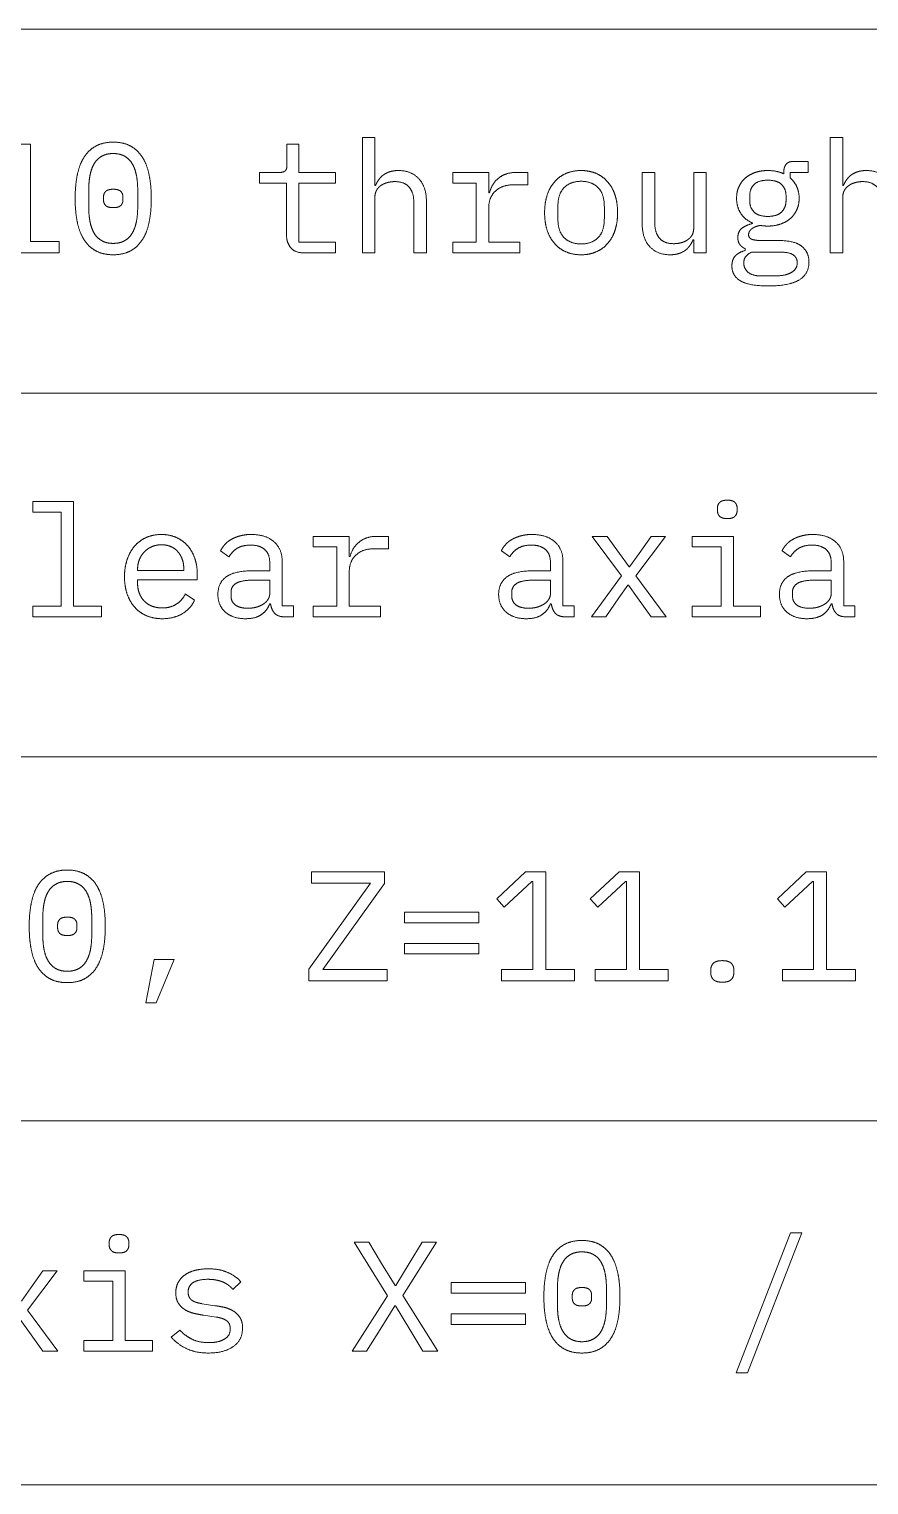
# Model space of a CAD drawing. Header units: millimetres. Extents: x 25 to 584, y 11 to 410.
# Drawn here: x 494.51 to 510.66, y 44.35 to 72.35 of the extents above; entities that cross this region are included whole.
import ezdxf

# ---------------------------------------------------------------- set-up
doc = ezdxf.new("R2010")
doc.units = ezdxf.units.MM
doc.layers.add('dims', color=7, linetype='Continuous', lineweight=5)

msp = doc.modelspace()

# ---------------------------------------------------------------- linework, layer by layer
at = {"layer": 'dims'}
for p, q in [((432.22, 72.35), (566.75, 72.35)), ((494.535, 70.14), (494.142, 70.14)), ((494.535, 68.265), (494.535, 70.14)), ((499.47, 70.14), (499.47, 69.735)), ((499.701, 70.14), (499.47, 70.14)), ((499.701, 69.594), (499.701, 70.14)), ((500.922, 70.266), (500.922, 68.046)), ((501.162, 70.266), (500.922, 70.266)), ((501.162, 69.342), (501.162, 70.266)), ((509.922, 70.266), (509.922, 68.046)), ((510.162, 70.266), (509.922, 70.266)), ((510.162, 69.342), (510.162, 70.266)), ((509.496, 69.804), (509.211, 69.804)), ((509.496, 69.594), (509.496, 69.804)), ((498.945, 69.594), (498.945, 69.39)), ((499.329, 69.594), (498.945, 69.594)), ((500.406, 69.594), (499.701, 69.594)), ((500.406, 69.39), (500.406, 69.594)), ((502.659, 69.594), (502.659, 69.39)), ((503.352, 69.594), (502.659, 69.594)), ((503.352, 69.204), (503.352, 69.594)), ((504.105, 69.594), (503.889, 69.594)), ((504.105, 69.354), (504.105, 69.594)), ((506.304, 69.594), (506.304, 68.601)), ((506.544, 69.594), (506.304, 69.594)), ((506.544, 68.643), (506.544, 69.594)), ((507.294, 69.594), (507.294, 68.52)), ((507.534, 69.594), (507.294, 69.594)), ((507.534, 68.046), (507.534, 69.594)), ((509.025, 69.594), (509.025, 69.567)), ((509.148, 69.594), (509.496, 69.594)), ((509.148, 69.489), (509.148, 69.594)), ((495.657, 68.922), (495.657, 69.264)), ((496.599, 69.264), (496.599, 68.922)), ((498.945, 69.39), (499.461, 69.39)), ((499.461, 69.39), (499.461, 68.4)), ((499.701, 69.39), (500.406, 69.39)), ((499.701, 68.25), (499.701, 69.39)), ((501.174, 69.342), (501.162, 69.342)), ((502.659, 69.39), (503.112, 69.39)), ((503.112, 69.39), (503.112, 68.25)), ((503.367, 69.204), (503.352, 69.204)), ((503.814, 69.354), (504.105, 69.354)), ((510.174, 69.342), (510.162, 69.342)), ((495.942, 69.126), (495.942, 69.06)), ((496.314, 69.06), (496.314, 69.126)), ((501.162, 68.046), (501.162, 69.12)), ((501.912, 68.997), (501.912, 68.046)), ((502.152, 68.046), (502.152, 69.039)), ((503.352, 68.25), (503.352, 68.919)), ((504.681, 68.709), (504.681, 68.931)), ((505.575, 68.931), (505.575, 68.709)), ((508.371, 69.054), (508.371, 69.141)), ((509.07, 69.141), (509.07, 69.054)), ((510.162, 68.046), (510.162, 69.12)), ((508.422, 68.622), (508.422, 68.61)), ((493.683, 68.046), (495.087, 68.046)), ((495.087, 68.265), (494.535, 68.265)), ((495.087, 68.046), (495.087, 68.265)), ((500.406, 68.25), (499.701, 68.25)), ((499.803, 68.046), (500.406, 68.046)), ((500.406, 68.046), (500.406, 68.25)), ((500.922, 68.046), (501.162, 68.046)), ((501.912, 68.046), (502.152, 68.046)), ((502.659, 68.25), (502.659, 68.046)), ((503.112, 68.25), (502.659, 68.25)), ((502.659, 68.046), (503.952, 68.046)), ((503.952, 68.25), (503.352, 68.25)), ((503.952, 68.046), (503.952, 68.25)), ((507.282, 68.298), (507.294, 68.298)), ((507.294, 68.298), (507.294, 68.046)), ((507.294, 68.046), (507.534, 68.046)), ((508.281, 68.127), (508.281, 68.091)), ((508.413, 68.061), (508.95, 68.061)), ((508.941, 68.283), (508.599, 68.283)), ((509.922, 68.046), (510.162, 68.046)), ((508.842, 67.602), (508.608, 67.602)), ((432.22, 65.35), (566.75, 65.35)), ((494.584, 63.266), (494.584, 63.062)), ((495.364, 63.266), (494.584, 63.266)), ((494.584, 63.062), (495.124, 63.062)), ((495.124, 63.062), (495.124, 61.25)), ((495.364, 61.25), (495.364, 63.266)), ((507.751, 63.137), (507.751, 63.089)), ((508.129, 63.089), (508.129, 63.137)), ((499.975, 62.594), (499.975, 62.39)), ((500.669, 62.594), (499.975, 62.594)), ((500.669, 62.204), (500.669, 62.594)), ((501.421, 62.594), (501.205, 62.594)), ((501.421, 62.354), (501.421, 62.594)), ((505.342, 62.594), (505.904, 61.832)), ((505.63, 62.594), (505.342, 62.594)), ((505.864, 62.267), (505.63, 62.594)), ((506.182, 61.835), (506.749, 62.594)), ((506.474, 62.594), (506.242, 62.267)), ((506.749, 62.594), (506.474, 62.594)), ((507.262, 62.594), (507.262, 62.39)), ((508.06, 62.594), (507.262, 62.594)), ((508.06, 61.25), (508.06, 62.594)), ((498.194, 62.318), (498.355, 62.198)), ((499.975, 62.39), (500.429, 62.39)), ((500.429, 62.39), (500.429, 61.25)), ((500.684, 62.204), (500.669, 62.204)), ((501.13, 62.354), (501.421, 62.354)), ((503.594, 62.318), (503.755, 62.198)), ((506.05, 62.009), (505.864, 62.267)), ((506.242, 62.267), (506.062, 62.009)), ((507.262, 62.39), (507.82, 62.39)), ((507.82, 62.39), (507.82, 61.25)), ((508.994, 62.318), (509.155, 62.198)), ((496.597, 61.94), (496.597, 61.961)), ((497.485, 61.94), (496.597, 61.94)), ((497.485, 61.973), (497.485, 61.94)), ((499.139, 61.931), (498.809, 61.931)), ((499.139, 62.084), (499.139, 61.931)), ((499.379, 61.256), (499.379, 62.108)), ((500.669, 61.25), (500.669, 61.919)), ((504.539, 61.931), (504.209, 61.931)), ((504.539, 62.084), (504.539, 61.931)), ((504.779, 61.256), (504.779, 62.108)), ((506.062, 62.009), (506.05, 62.009)), ((509.939, 61.931), (509.609, 61.931)), ((509.939, 62.084), (509.939, 61.931)), ((510.179, 61.256), (510.179, 62.108)), ((496.597, 61.76), (497.744, 61.76)), ((496.597, 61.688), (496.597, 61.76)), ((497.744, 61.76), (497.744, 61.874)), ((498.809, 61.751), (499.139, 61.751)), ((499.139, 61.751), (499.139, 61.496)), ((504.209, 61.751), (504.539, 61.751)), ((504.539, 61.751), (504.539, 61.496)), ((505.904, 61.832), (505.327, 61.046)), ((505.855, 61.409), (506.026, 61.655)), ((506.026, 61.655), (506.039, 61.655)), ((506.039, 61.655), (506.215, 61.409)), ((506.764, 61.046), (506.182, 61.835)), ((509.609, 61.751), (509.939, 61.751)), ((509.939, 61.751), (509.939, 61.496)), ((497.692, 61.367), (497.515, 61.487)), ((498.394, 61.454), (498.394, 61.517)), ((503.794, 61.454), (503.794, 61.517)), ((505.604, 61.046), (505.855, 61.409)), ((506.215, 61.409), (506.476, 61.046)), ((509.194, 61.454), (509.194, 61.517)), ((494.584, 61.25), (494.584, 61.046)), ((495.124, 61.25), (494.584, 61.25)), ((494.584, 61.046), (495.904, 61.046)), ((495.904, 61.25), (495.364, 61.25)), ((495.904, 61.046), (495.904, 61.25)), ((499.139, 61.298), (499.154, 61.298)), ((499.594, 61.256), (499.379, 61.256)), ((499.429, 61.046), (499.594, 61.046)), ((499.594, 61.046), (499.594, 61.256)), ((499.975, 61.25), (499.975, 61.046)), ((500.429, 61.25), (499.975, 61.25)), ((499.975, 61.046), (501.269, 61.046)), ((501.269, 61.25), (500.669, 61.25)), ((501.269, 61.046), (501.269, 61.25)), ((504.539, 61.298), (504.554, 61.298)), ((504.994, 61.256), (504.779, 61.256)), ((504.829, 61.046), (504.994, 61.046)), ((504.994, 61.046), (504.994, 61.256)), ((505.327, 61.046), (505.604, 61.046)), ((506.476, 61.046), (506.764, 61.046)), ((507.262, 61.25), (507.262, 61.046)), ((507.82, 61.25), (507.262, 61.25)), ((507.262, 61.046), (508.582, 61.046)), ((508.582, 61.25), (508.06, 61.25)), ((508.582, 61.046), (508.582, 61.25)), ((509.939, 61.298), (509.954, 61.298)), ((510.394, 61.256), (510.179, 61.256)), ((510.229, 61.046), (510.394, 61.046)), ((510.394, 61.046), (510.394, 61.256)), ((432.22, 58.35), (566.75, 58.35)), ((499.939, 56.14), (499.939, 55.921)), ((501.349, 56.14), (499.939, 56.14)), ((501.349, 55.915), (501.349, 56.14)), ((504.059, 56.14), (503.504, 55.621)), ((504.451, 56.14), (504.059, 56.14)), ((504.451, 54.265), (504.451, 56.14)), ((505.859, 56.14), (505.304, 55.621)), ((506.251, 56.14), (505.859, 56.14)), ((506.251, 54.265), (506.251, 56.14)), ((509.459, 56.14), (508.904, 55.621)), ((509.851, 56.14), (509.459, 56.14)), ((509.851, 54.265), (509.851, 56.14)), ((501.074, 55.921), (499.889, 54.271)), ((499.939, 55.921), (501.074, 55.921)), ((500.161, 54.265), (501.349, 55.915)), ((503.65, 55.462), (504.179, 55.954)), ((504.179, 55.954), (504.199, 55.954)), ((504.199, 55.954), (504.199, 54.265)), ((505.45, 55.462), (505.979, 55.954)), ((505.979, 55.954), (505.999, 55.954)), ((505.999, 55.954), (505.999, 54.265)), ((509.05, 55.462), (509.579, 55.954)), ((509.579, 55.954), (509.599, 55.954)), ((509.599, 55.954), (509.599, 54.265)), ((503.504, 55.621), (503.65, 55.462)), ((505.304, 55.621), (505.45, 55.462)), ((508.904, 55.621), (509.05, 55.462)), ((494.774, 54.922), (494.774, 55.264)), ((495.715, 55.264), (495.715, 54.922)), ((501.73, 55.366), (501.73, 55.162)), ((503.159, 55.366), (501.73, 55.366)), ((501.73, 55.162), (503.159, 55.162)), ((503.159, 55.162), (503.159, 55.366)), ((495.059, 55.126), (495.059, 55.06)), ((495.43, 55.06), (495.43, 55.126)), ((501.73, 54.766), (501.73, 54.562)), ((503.159, 54.766), (501.73, 54.766)), ((503.159, 54.562), (503.159, 54.766)), ((496.915, 54.454), (496.756, 53.623)), ((497.302, 54.454), (496.915, 54.454)), ((496.957, 53.623), (497.302, 54.454)), ((501.73, 54.562), (503.159, 54.562)), ((499.889, 54.271), (499.889, 54.046)), ((499.889, 54.046), (501.4, 54.046)), ((501.4, 54.265), (500.161, 54.265)), ((501.4, 54.046), (501.4, 54.265)), ((503.599, 54.265), (503.599, 54.046)), ((504.199, 54.265), (503.599, 54.265)), ((503.599, 54.046), (505.004, 54.046)), ((505.004, 54.265), (504.451, 54.265)), ((505.004, 54.046), (505.004, 54.265)), ((505.399, 54.265), (505.399, 54.046)), ((505.999, 54.265), (505.399, 54.265)), ((505.399, 54.046), (506.804, 54.046)), ((506.804, 54.265), (506.251, 54.265)), ((506.804, 54.046), (506.804, 54.265)), ((507.622, 54.253), (507.622, 54.199)), ((508.066, 54.199), (508.066, 54.253)), ((508.999, 54.265), (508.999, 54.046)), ((509.599, 54.265), (508.999, 54.265)), ((508.999, 54.046), (510.404, 54.046)), ((510.404, 54.265), (509.851, 54.265)), ((510.404, 54.046), (510.404, 54.265)), ((496.756, 53.623), (496.957, 53.623)), ((432.22, 51.35), (566.75, 51.35)), ((496.051, 49.012), (496.051, 48.964)), ((496.429, 48.964), (496.429, 49.012)), ((500.761, 49.016), (501.406, 47.989)), ((501.046, 49.016), (500.761, 49.016)), ((501.289, 48.611), (501.046, 49.016)), ((501.7, 47.992), (502.349, 49.016)), ((502.072, 49.016), (501.82, 48.611)), ((502.349, 49.016), (502.072, 49.016)), ((509.159, 49.201), (508.114, 46.507)), ((508.33, 46.507), (509.374, 49.201)), ((509.374, 49.201), (509.159, 49.201)), ((494.482, 47.711), (495.049, 48.469)), ((494.774, 48.469), (494.542, 48.142)), ((495.049, 48.469), (494.774, 48.469)), ((495.562, 48.469), (495.562, 48.266)), ((496.36, 48.469), (495.562, 48.469)), ((496.36, 47.126), (496.36, 48.469)), ((501.55, 48.187), (501.289, 48.611)), ((501.82, 48.611), (501.562, 48.187)), ((495.562, 48.266), (496.12, 48.266)), ((496.12, 48.266), (496.12, 47.126)), ((498.43, 48.109), (498.586, 48.256)), ((501.562, 48.187), (501.55, 48.187)), ((502.63, 48.241), (502.63, 48.037)), ((504.059, 48.241), (502.63, 48.241)), ((504.059, 48.037), (504.059, 48.241)), ((494.542, 48.142), (494.362, 47.884)), ((501.406, 47.989), (500.722, 46.921)), ((502.369, 46.921), (501.7, 47.992)), ((502.63, 48.037), (504.059, 48.037)), ((504.674, 47.797), (504.674, 48.139)), ((504.959, 48.001), (504.959, 47.936)), ((505.33, 47.936), (505.33, 48.001)), ((505.615, 48.139), (505.615, 47.797)), ((495.064, 46.921), (494.482, 47.711)), ((498.085, 47.797), (497.842, 47.834)), ((497.864, 47.614), (498.106, 47.579)), ((501.262, 47.339), (501.547, 47.794)), ((501.547, 47.794), (501.559, 47.794)), ((501.559, 47.794), (501.835, 47.339)), ((502.63, 47.641), (502.63, 47.437)), ((504.059, 47.641), (502.63, 47.641)), ((504.059, 47.437), (504.059, 47.641)), ((494.339, 47.531), (494.515, 47.284)), ((497.407, 47.329), (497.245, 47.189)), ((500.999, 46.921), (501.262, 47.339)), ((501.835, 47.339), (502.084, 46.921)), ((502.63, 47.437), (504.059, 47.437)), ((494.515, 47.284), (494.776, 46.921)), ((495.562, 47.126), (495.562, 46.921)), ((496.12, 47.126), (495.562, 47.126)), ((496.882, 47.126), (496.36, 47.126)), ((496.882, 46.921), (496.882, 47.126)), ((494.776, 46.921), (495.064, 46.921)), ((495.562, 46.921), (496.882, 46.921)), ((500.722, 46.921), (500.999, 46.921)), ((502.084, 46.921), (502.369, 46.921)), ((508.114, 46.507), (508.33, 46.507)), ((432.22, 44.35), (566.75, 44.35))]:
    msp.add_line(p, q, dxfattribs=at)
for points in [[(495.57, 69.891), (495.66, 70.029), (495.798, 70.102)], [(495.798, 70.102), (495.936, 70.176), (496.128, 70.176)], [(496.128, 70.176), (496.32, 70.176), (496.458, 70.102)], [(496.458, 70.102), (496.596, 70.029), (496.686, 69.891)], [(495.438, 69.55), (495.48, 69.753), (495.57, 69.891)], [(495.766, 69.768), (495.711, 69.678), (495.684, 69.549)], [(495.912, 69.907), (495.822, 69.858), (495.766, 69.768)], [(496.128, 69.957), (496.002, 69.957), (495.912, 69.907)], [(496.344, 69.907), (496.254, 69.957), (496.128, 69.957)], [(496.489, 69.768), (496.434, 69.858), (496.344, 69.907)], [(496.572, 69.549), (496.545, 69.678), (496.489, 69.768)], [(496.686, 69.891), (496.776, 69.753), (496.818, 69.55)], [(499.439, 69.625), (499.47, 69.657), (499.47, 69.735)], [(509.025, 69.594), (509.025, 69.684), (509.067, 69.744)], [(509.067, 69.744), (509.109, 69.804), (509.211, 69.804)], [(495.396, 69.093), (495.396, 69.348), (495.438, 69.55)], [(495.684, 69.549), (495.657, 69.42), (495.657, 69.264)], [(496.599, 69.264), (496.599, 69.42), (496.572, 69.549)], [(496.818, 69.55), (496.86, 69.348), (496.86, 69.093)], [(499.329, 69.594), (499.407, 69.594), (499.439, 69.625)], [(501.174, 69.342), (501.198, 69.399), (501.234, 69.451)], [(501.234, 69.451), (501.27, 69.504), (501.322, 69.543)], [(501.322, 69.543), (501.375, 69.582), (501.447, 69.606)], [(501.447, 69.606), (501.519, 69.63), (501.615, 69.63)], [(501.615, 69.63), (501.858, 69.63), (502.005, 69.475)], [(502.005, 69.475), (502.152, 69.321), (502.152, 69.039)], [(503.367, 69.204), (503.415, 69.387), (503.549, 69.49)], [(503.549, 69.49), (503.682, 69.594), (503.889, 69.594)], [(504.614, 69.409), (504.705, 69.516), (504.835, 69.573)], [(504.835, 69.573), (504.966, 69.63), (505.128, 69.63)], [(505.128, 69.63), (505.29, 69.63), (505.42, 69.573)], [(505.42, 69.573), (505.551, 69.516), (505.642, 69.409)], [(508.161, 69.312), (508.203, 69.411), (508.282, 69.481)], [(508.282, 69.481), (508.362, 69.552), (508.473, 69.591)], [(508.719, 69.444), (508.539, 69.444), (508.455, 69.361)], [(508.473, 69.591), (508.584, 69.63), (508.719, 69.63)], [(508.719, 69.63), (508.893, 69.63), (509.025, 69.567)], [(508.984, 69.361), (508.899, 69.444), (508.719, 69.444)], [(509.148, 69.489), (509.232, 69.417), (509.277, 69.318)], [(510.174, 69.342), (510.198, 69.399), (510.234, 69.451)], [(510.234, 69.451), (510.27, 69.504), (510.322, 69.543)], [(510.322, 69.543), (510.375, 69.582), (510.447, 69.606)], [(510.447, 69.606), (510.519, 69.63), (510.615, 69.63)], [(510.615, 69.63), (510.858, 69.63), (511.005, 69.475)], [(495.942, 69.126), (495.942, 69.186), (495.982, 69.228)], [(495.982, 69.228), (496.023, 69.27), (496.128, 69.27)], [(496.128, 69.27), (496.233, 69.27), (496.273, 69.228)], [(496.273, 69.228), (496.314, 69.186), (496.314, 69.126)], [(501.195, 69.252), (501.162, 69.195), (501.162, 69.12)], [(501.282, 69.345), (501.228, 69.309), (501.195, 69.252)], [(501.405, 69.399), (501.336, 69.381), (501.282, 69.345)], [(501.546, 69.417), (501.474, 69.417), (501.405, 69.399)], [(501.819, 69.313), (501.726, 69.417), (501.546, 69.417)], [(501.912, 68.997), (501.912, 69.21), (501.819, 69.313)], [(503.48, 69.234), (503.352, 69.114), (503.352, 68.919)], [(503.814, 69.354), (503.607, 69.354), (503.48, 69.234)], [(504.474, 69.153), (504.522, 69.303), (504.614, 69.409)], [(504.804, 69.303), (504.681, 69.183), (504.681, 68.931)], [(505.128, 69.423), (504.927, 69.423), (504.804, 69.303)], [(505.452, 69.303), (505.329, 69.423), (505.128, 69.423)], [(505.575, 68.931), (505.575, 69.183), (505.452, 69.303)], [(505.642, 69.409), (505.734, 69.303), (505.782, 69.153)], [(508.119, 69.096), (508.119, 69.213), (508.161, 69.312)], [(508.455, 69.361), (508.371, 69.279), (508.371, 69.141)], [(509.07, 69.141), (509.07, 69.279), (508.984, 69.361)], [(509.277, 69.318), (509.322, 69.219), (509.322, 69.096)], [(510.195, 69.252), (510.162, 69.195), (510.162, 69.12)], [(510.282, 69.345), (510.228, 69.309), (510.195, 69.252)], [(510.405, 69.399), (510.336, 69.381), (510.282, 69.345)], [(510.546, 69.417), (510.474, 69.417), (510.405, 69.399)], [(510.819, 69.313), (510.726, 69.417), (510.546, 69.417)], [(495.438, 68.634), (495.396, 68.835), (495.396, 69.093)], [(495.657, 68.922), (495.657, 68.763), (495.684, 68.635)], [(495.982, 68.958), (495.942, 69), (495.942, 69.06)], [(496.128, 68.916), (496.023, 68.916), (495.982, 68.958)], [(496.273, 68.958), (496.233, 68.916), (496.128, 68.916)], [(496.314, 69.06), (496.314, 69), (496.273, 68.958)], [(496.572, 68.635), (496.599, 68.763), (496.599, 68.922)], [(496.86, 69.093), (496.86, 68.835), (496.818, 68.634)], [(504.426, 68.82), (504.426, 69.003), (504.474, 69.153)], [(505.782, 69.153), (505.83, 69.003), (505.83, 68.82)], [(508.198, 68.808), (508.119, 68.931), (508.119, 69.096)], [(508.371, 69.054), (508.371, 68.916), (508.455, 68.832)], [(508.984, 68.832), (509.07, 68.916), (509.07, 69.054)], [(509.322, 69.096), (509.322, 68.979), (509.279, 68.88)], [(495.57, 68.295), (495.48, 68.433), (495.438, 68.634)], [(495.684, 68.635), (495.711, 68.508), (495.766, 68.418)], [(496.489, 68.418), (496.545, 68.508), (496.572, 68.635)], [(496.818, 68.634), (496.776, 68.433), (496.686, 68.295)], [(504.474, 68.485), (504.426, 68.634), (504.426, 68.82)], [(504.681, 68.709), (504.681, 68.457), (504.804, 68.337)], [(505.452, 68.337), (505.575, 68.457), (505.575, 68.709)], [(505.83, 68.82), (505.83, 68.634), (505.782, 68.485)], [(506.451, 68.164), (506.304, 68.319), (506.304, 68.601)], [(506.544, 68.643), (506.544, 68.43), (506.637, 68.326)], [(508.422, 68.622), (508.278, 68.685), (508.198, 68.808)], [(508.222, 68.52), (508.302, 68.58), (508.422, 68.61)], [(508.455, 68.832), (508.539, 68.748), (508.719, 68.748)], [(508.719, 68.748), (508.899, 68.748), (508.984, 68.832)], [(508.966, 68.601), (508.854, 68.562), (508.719, 68.562)], [(509.157, 68.71), (509.079, 68.64), (508.966, 68.601)], [(509.279, 68.88), (509.235, 68.781), (509.157, 68.71)], [(495.766, 68.418), (495.822, 68.328), (495.912, 68.278)], [(496.344, 68.278), (496.434, 68.328), (496.489, 68.418)], [(499.543, 68.145), (499.461, 68.244), (499.461, 68.4)], [(504.614, 68.23), (504.522, 68.337), (504.474, 68.485)], [(504.804, 68.337), (504.927, 68.217), (505.128, 68.217)], [(505.128, 68.217), (505.329, 68.217), (505.452, 68.337)], [(505.782, 68.485), (505.734, 68.337), (505.642, 68.23)], [(506.637, 68.326), (506.73, 68.223), (506.91, 68.223)], [(507.174, 68.295), (507.228, 68.331), (507.261, 68.386)], [(507.261, 68.386), (507.294, 68.442), (507.294, 68.52)], [(508.143, 68.34), (508.143, 68.46), (508.222, 68.52)], [(508.179, 68.211), (508.143, 68.262), (508.143, 68.34)], [(508.371, 68.466), (508.35, 68.436), (508.35, 68.397)], [(508.35, 68.397), (508.35, 68.328), (508.419, 68.305)], [(508.425, 68.518), (508.392, 68.496), (508.371, 68.466)], [(508.497, 68.554), (508.458, 68.541), (508.425, 68.518)], [(508.572, 68.574), (508.536, 68.568), (508.497, 68.554)], [(508.644, 68.565), (508.608, 68.568), (508.572, 68.574)], [(508.719, 68.562), (508.68, 68.562), (508.644, 68.565)], [(495.798, 68.083), (495.66, 68.157), (495.57, 68.295)], [(496.128, 68.01), (495.936, 68.01), (495.798, 68.083)], [(495.912, 68.278), (496.002, 68.229), (496.128, 68.229)], [(496.128, 68.229), (496.254, 68.229), (496.344, 68.278)], [(496.458, 68.083), (496.32, 68.01), (496.128, 68.01)], [(496.686, 68.295), (496.596, 68.157), (496.458, 68.083)], [(499.803, 68.046), (499.626, 68.046), (499.543, 68.145)], [(504.835, 68.067), (504.705, 68.124), (504.614, 68.23)], [(505.128, 68.01), (504.966, 68.01), (504.835, 68.067)], [(505.42, 68.067), (505.29, 68.01), (505.128, 68.01)], [(505.642, 68.23), (505.551, 68.124), (505.42, 68.067)], [(506.841, 68.01), (506.598, 68.01), (506.451, 68.164)], [(506.91, 68.223), (506.982, 68.223), (507.051, 68.241)], [(507.133, 68.097), (507.081, 68.058), (507.009, 68.034)], [(507.051, 68.241), (507.12, 68.259), (507.174, 68.295)], [(507.222, 68.188), (507.186, 68.136), (507.133, 68.097)], [(507.282, 68.298), (507.258, 68.241), (507.222, 68.188)], [(508.095, 67.989), (508.161, 68.058), (508.281, 68.091)], [(508.281, 68.127), (508.215, 68.16), (508.179, 68.211)], [(508.413, 68.061), (508.257, 67.998), (508.257, 67.851)], [(508.419, 68.305), (508.488, 68.283), (508.599, 68.283)], [(508.941, 68.283), (509.241, 68.283), (509.376, 68.17)], [(509.211, 68.005), (509.136, 68.061), (508.95, 68.061)], [(509.376, 68.17), (509.511, 68.058), (509.511, 67.869)], [(507.009, 68.034), (506.937, 68.01), (506.841, 68.01)], [(508.029, 67.794), (508.029, 67.92), (508.095, 67.989)], [(508.192, 67.509), (508.029, 67.608), (508.029, 67.794)], [(508.257, 67.851), (508.257, 67.749), (508.338, 67.675)], [(509.169, 67.666), (509.286, 67.731), (509.286, 67.857)], [(509.286, 67.857), (509.286, 67.95), (509.211, 68.005)], [(509.511, 67.869), (509.511, 67.635), (509.316, 67.522)], [(508.731, 67.41), (508.356, 67.41), (508.192, 67.509)], [(508.338, 67.675), (508.419, 67.602), (508.608, 67.602)], [(509.316, 67.522), (509.121, 67.41), (508.731, 67.41)], [(508.842, 67.602), (509.052, 67.602), (509.169, 67.666)], [(507.793, 63.246), (507.835, 63.29), (507.94, 63.29)], [(507.94, 63.29), (508.045, 63.29), (508.087, 63.246)], [(507.751, 63.137), (507.751, 63.203), (507.793, 63.246)], [(507.793, 62.979), (507.751, 63.023), (507.751, 63.089)], [(508.087, 63.246), (508.129, 63.203), (508.129, 63.137)], [(508.129, 63.089), (508.129, 63.023), (508.087, 62.979)], [(507.94, 62.936), (507.835, 62.936), (507.793, 62.979)], [(508.087, 62.979), (508.045, 62.936), (507.94, 62.936)], [(496.543, 62.409), (496.636, 62.516), (496.767, 62.573)], [(496.767, 62.573), (496.897, 62.63), (497.056, 62.63)], [(497.056, 62.63), (497.212, 62.63), (497.34, 62.573)], [(497.34, 62.573), (497.467, 62.516), (497.557, 62.415)], [(498.274, 62.435), (498.325, 62.492), (498.4, 62.535)], [(498.4, 62.535), (498.475, 62.579), (498.571, 62.604)], [(498.571, 62.604), (498.667, 62.63), (498.784, 62.63)], [(498.784, 62.63), (499.057, 62.63), (499.218, 62.492)], [(499.218, 62.492), (499.379, 62.354), (499.379, 62.108)], [(500.684, 62.204), (500.731, 62.387), (500.865, 62.49)], [(500.865, 62.49), (500.999, 62.594), (501.205, 62.594)], [(503.674, 62.435), (503.725, 62.492), (503.8, 62.535)], [(503.8, 62.535), (503.875, 62.579), (503.971, 62.604)], [(503.971, 62.604), (504.067, 62.63), (504.184, 62.63)], [(504.184, 62.63), (504.457, 62.63), (504.618, 62.492)], [(504.618, 62.492), (504.779, 62.354), (504.779, 62.108)], [(509.074, 62.435), (509.125, 62.492), (509.2, 62.535)], [(509.2, 62.535), (509.275, 62.579), (509.371, 62.604)], [(509.371, 62.604), (509.467, 62.63), (509.584, 62.63)], [(509.584, 62.63), (509.857, 62.63), (510.018, 62.492)], [(510.018, 62.492), (510.179, 62.354), (510.179, 62.108)], [(496.398, 62.153), (496.45, 62.303), (496.543, 62.409)], [(496.728, 62.297), (496.666, 62.234), (496.632, 62.148)], [(496.873, 62.396), (496.789, 62.36), (496.728, 62.297)], [(497.056, 62.432), (496.957, 62.432), (496.873, 62.396)], [(497.232, 62.399), (497.152, 62.432), (497.056, 62.432)], [(497.367, 62.304), (497.311, 62.366), (497.232, 62.399)], [(497.454, 62.159), (497.422, 62.243), (497.367, 62.304)], [(497.557, 62.415), (497.647, 62.315), (497.695, 62.177)], [(497.695, 62.177), (497.744, 62.039), (497.744, 61.874)], [(498.194, 62.318), (498.224, 62.378), (498.274, 62.435)], [(498.514, 62.364), (498.415, 62.303), (498.355, 62.198)], [(498.769, 62.426), (498.614, 62.426), (498.514, 62.364)], [(499.042, 62.34), (498.946, 62.426), (498.769, 62.426)], [(499.139, 62.084), (499.139, 62.255), (499.042, 62.34)], [(500.796, 62.234), (500.669, 62.114), (500.669, 61.919)], [(501.13, 62.354), (500.924, 62.354), (500.796, 62.234)], [(503.594, 62.318), (503.624, 62.378), (503.674, 62.435)], [(503.914, 62.364), (503.815, 62.303), (503.755, 62.198)], [(504.169, 62.426), (504.014, 62.426), (503.914, 62.364)], [(504.442, 62.34), (504.346, 62.426), (504.169, 62.426)], [(504.539, 62.084), (504.539, 62.255), (504.442, 62.34)], [(508.994, 62.318), (509.024, 62.378), (509.074, 62.435)], [(509.314, 62.364), (509.215, 62.303), (509.155, 62.198)], [(509.569, 62.426), (509.414, 62.426), (509.314, 62.364)], [(509.842, 62.34), (509.746, 62.426), (509.569, 62.426)], [(509.939, 62.084), (509.939, 62.255), (509.842, 62.34)], [(496.345, 61.817), (496.345, 62.003), (496.398, 62.153)], [(496.632, 62.148), (496.597, 62.063), (496.597, 61.961)], [(497.485, 61.973), (497.485, 62.075), (497.454, 62.159)], [(498.3, 61.814), (498.457, 61.931), (498.809, 61.931)], [(503.7, 61.814), (503.857, 61.931), (504.209, 61.931)], [(509.1, 61.814), (509.257, 61.931), (509.609, 61.931)], [(496.396, 61.485), (496.345, 61.634), (496.345, 61.817)], [(496.597, 61.688), (496.597, 61.586), (496.63, 61.499)], [(498.142, 61.481), (498.142, 61.697), (498.3, 61.814)], [(498.493, 61.691), (498.394, 61.631), (498.394, 61.517)], [(498.809, 61.751), (498.592, 61.751), (498.493, 61.691)], [(503.542, 61.481), (503.542, 61.697), (503.7, 61.814)], [(503.893, 61.691), (503.794, 61.631), (503.794, 61.517)], [(504.209, 61.751), (503.992, 61.751), (503.893, 61.691)], [(508.942, 61.481), (508.942, 61.697), (509.1, 61.814)], [(509.293, 61.691), (509.194, 61.631), (509.194, 61.517)], [(509.609, 61.751), (509.392, 61.751), (509.293, 61.691)], [(496.542, 61.23), (496.447, 61.337), (496.396, 61.485)], [(496.63, 61.499), (496.664, 61.412), (496.725, 61.349)], [(496.725, 61.349), (496.786, 61.286), (496.875, 61.251)], [(497.341, 61.289), (497.455, 61.361), (497.515, 61.487)], [(497.692, 61.367), (497.624, 61.211), (497.463, 61.11)], [(498.286, 61.136), (498.142, 61.262), (498.142, 61.481)], [(498.394, 61.454), (498.394, 61.334), (498.48, 61.272)], [(499.018, 61.293), (499.075, 61.331), (499.107, 61.383)], [(499.107, 61.383), (499.139, 61.436), (499.139, 61.496)], [(503.686, 61.136), (503.542, 61.262), (503.542, 61.481)], [(503.794, 61.454), (503.794, 61.334), (503.88, 61.272)], [(504.418, 61.293), (504.475, 61.331), (504.507, 61.383)], [(504.507, 61.383), (504.539, 61.436), (504.539, 61.496)], [(509.086, 61.136), (508.942, 61.262), (508.942, 61.481)], [(509.194, 61.454), (509.194, 61.334), (509.28, 61.272)], [(509.818, 61.293), (509.875, 61.331), (509.907, 61.383)], [(509.907, 61.383), (509.939, 61.436), (509.939, 61.496)], [(496.77, 61.067), (496.636, 61.124), (496.542, 61.23)], [(497.071, 61.01), (496.904, 61.01), (496.77, 61.067)], [(496.875, 61.251), (496.964, 61.217), (497.071, 61.217)], [(497.071, 61.217), (497.227, 61.217), (497.341, 61.289)], [(497.463, 61.11), (497.302, 61.01), (497.071, 61.01)], [(498.674, 61.01), (498.43, 61.01), (498.286, 61.136)], [(498.48, 61.272), (498.565, 61.211), (498.715, 61.211)], [(498.975, 61.086), (498.862, 61.01), (498.674, 61.01)], [(498.715, 61.211), (498.809, 61.211), (498.885, 61.233)], [(498.885, 61.233), (498.961, 61.256), (499.018, 61.293)], [(499.139, 61.298), (499.087, 61.163), (498.975, 61.086)], [(499.229, 61.118), (499.169, 61.19), (499.154, 61.298)], [(499.429, 61.046), (499.289, 61.046), (499.229, 61.118)], [(504.074, 61.01), (503.83, 61.01), (503.686, 61.136)], [(503.88, 61.272), (503.965, 61.211), (504.115, 61.211)], [(504.375, 61.086), (504.262, 61.01), (504.074, 61.01)], [(504.115, 61.211), (504.209, 61.211), (504.285, 61.233)], [(504.285, 61.233), (504.361, 61.256), (504.418, 61.293)], [(504.539, 61.298), (504.487, 61.163), (504.375, 61.086)], [(504.629, 61.118), (504.569, 61.19), (504.554, 61.298)], [(504.829, 61.046), (504.689, 61.046), (504.629, 61.118)], [(509.474, 61.01), (509.23, 61.01), (509.086, 61.136)], [(509.28, 61.272), (509.365, 61.211), (509.515, 61.211)], [(509.775, 61.086), (509.662, 61.01), (509.474, 61.01)], [(509.515, 61.211), (509.609, 61.211), (509.685, 61.233)], [(509.685, 61.233), (509.761, 61.256), (509.818, 61.293)], [(509.939, 61.298), (509.887, 61.163), (509.775, 61.086)], [(510.029, 61.118), (509.969, 61.19), (509.954, 61.298)], [(510.229, 61.046), (510.089, 61.046), (510.029, 61.118)], [(494.686, 55.891), (494.776, 56.029), (494.914, 56.102)], [(494.914, 56.102), (495.052, 56.176), (495.244, 56.176)], [(495.244, 56.176), (495.436, 56.176), (495.574, 56.102)], [(495.574, 56.102), (495.712, 56.029), (495.802, 55.891)], [(494.554, 55.55), (494.596, 55.753), (494.686, 55.891)], [(494.883, 55.768), (494.827, 55.678), (494.8, 55.549)], [(495.029, 55.907), (494.939, 55.858), (494.883, 55.768)], [(495.244, 55.957), (495.119, 55.957), (495.029, 55.907)], [(495.46, 55.907), (495.37, 55.957), (495.244, 55.957)], [(495.606, 55.768), (495.55, 55.858), (495.46, 55.907)], [(495.688, 55.549), (495.661, 55.678), (495.606, 55.768)], [(495.802, 55.891), (495.892, 55.753), (495.934, 55.55)], [(494.512, 55.093), (494.512, 55.348), (494.554, 55.55)], [(494.8, 55.549), (494.774, 55.42), (494.774, 55.264)], [(495.715, 55.264), (495.715, 55.42), (495.688, 55.549)], [(495.934, 55.55), (495.976, 55.348), (495.976, 55.093)], [(495.059, 55.126), (495.059, 55.186), (495.099, 55.228)], [(495.099, 55.228), (495.139, 55.27), (495.244, 55.27)], [(495.244, 55.27), (495.349, 55.27), (495.39, 55.228)], [(495.39, 55.228), (495.43, 55.186), (495.43, 55.126)], [(494.554, 54.634), (494.512, 54.835), (494.512, 55.093)], [(494.774, 54.922), (494.774, 54.763), (494.8, 54.635)], [(495.099, 54.958), (495.059, 55), (495.059, 55.06)], [(495.244, 54.916), (495.139, 54.916), (495.099, 54.958)], [(495.39, 54.958), (495.349, 54.916), (495.244, 54.916)], [(495.43, 55.06), (495.43, 55), (495.39, 54.958)], [(495.688, 54.635), (495.715, 54.763), (495.715, 54.922)], [(495.976, 55.093), (495.976, 54.835), (495.934, 54.634)], [(494.686, 54.295), (494.596, 54.433), (494.554, 54.634)], [(494.8, 54.635), (494.827, 54.508), (494.883, 54.418)], [(495.606, 54.418), (495.661, 54.508), (495.688, 54.635)], [(495.934, 54.634), (495.892, 54.433), (495.802, 54.295)], [(494.883, 54.418), (494.939, 54.328), (495.029, 54.278)], [(495.46, 54.278), (495.55, 54.328), (495.606, 54.418)], [(507.622, 54.253), (507.622, 54.331), (507.672, 54.382)], [(507.672, 54.382), (507.721, 54.433), (507.844, 54.433)], [(507.844, 54.433), (507.967, 54.433), (508.017, 54.382)], [(508.017, 54.382), (508.066, 54.331), (508.066, 54.253)], [(494.914, 54.083), (494.776, 54.157), (494.686, 54.295)], [(495.244, 54.01), (495.052, 54.01), (494.914, 54.083)], [(495.029, 54.278), (495.119, 54.229), (495.244, 54.229)], [(495.244, 54.229), (495.37, 54.229), (495.46, 54.278)], [(495.574, 54.083), (495.436, 54.01), (495.244, 54.01)], [(495.802, 54.295), (495.712, 54.157), (495.574, 54.083)], [(507.672, 54.07), (507.622, 54.121), (507.622, 54.199)], [(507.844, 54.019), (507.721, 54.019), (507.672, 54.07)], [(508.017, 54.07), (507.967, 54.019), (507.844, 54.019)], [(508.066, 54.199), (508.066, 54.121), (508.017, 54.07)], [(496.051, 49.012), (496.051, 49.079), (496.093, 49.122)], [(496.093, 49.122), (496.135, 49.166), (496.24, 49.166)], [(496.24, 49.166), (496.345, 49.166), (496.387, 49.122)], [(496.387, 49.122), (496.429, 49.079), (496.429, 49.012)], [(504.814, 48.978), (504.952, 49.051), (505.144, 49.051)], [(505.144, 49.051), (505.336, 49.051), (505.474, 48.978)], [(496.093, 48.855), (496.051, 48.899), (496.051, 48.964)], [(496.24, 48.811), (496.135, 48.811), (496.093, 48.855)], [(496.387, 48.855), (496.345, 48.811), (496.24, 48.811)], [(496.429, 48.964), (496.429, 48.899), (496.387, 48.855)], [(504.454, 48.426), (504.496, 48.629), (504.586, 48.766)], [(504.586, 48.766), (504.676, 48.904), (504.814, 48.978)], [(504.929, 48.783), (504.839, 48.734), (504.783, 48.644)], [(505.144, 48.832), (505.019, 48.832), (504.929, 48.783)], [(505.36, 48.783), (505.27, 48.832), (505.144, 48.832)], [(505.506, 48.644), (505.45, 48.734), (505.36, 48.783)], [(505.474, 48.978), (505.612, 48.904), (505.702, 48.766)], [(505.702, 48.766), (505.792, 48.629), (505.834, 48.426)], [(497.509, 48.39), (497.594, 48.449), (497.707, 48.477)], [(497.707, 48.477), (497.821, 48.506), (497.956, 48.506)], [(497.956, 48.506), (498.166, 48.506), (498.321, 48.44)], [(504.783, 48.644), (504.727, 48.554), (504.7, 48.425)], [(505.588, 48.425), (505.561, 48.554), (505.506, 48.644)], [(497.332, 48.044), (497.332, 48.161), (497.379, 48.246)], [(497.379, 48.246), (497.425, 48.331), (497.509, 48.39)], [(497.667, 48.241), (497.569, 48.179), (497.569, 48.059)], [(497.947, 48.304), (497.764, 48.304), (497.667, 48.241)], [(498.127, 48.286), (498.049, 48.304), (497.947, 48.304)], [(498.264, 48.24), (498.205, 48.269), (498.127, 48.286)], [(498.363, 48.177), (498.322, 48.211), (498.264, 48.24)], [(498.321, 48.44), (498.475, 48.374), (498.586, 48.256)], [(498.43, 48.109), (498.404, 48.142), (498.363, 48.177)], [(504.412, 47.969), (504.412, 48.224), (504.454, 48.426)], [(504.7, 48.425), (504.674, 48.296), (504.674, 48.139)], [(505.615, 48.139), (505.615, 48.296), (505.588, 48.425)], [(505.834, 48.426), (505.876, 48.224), (505.876, 47.969)], [(497.385, 47.839), (497.332, 47.917), (497.332, 48.044)], [(497.569, 48.059), (497.569, 47.999), (497.592, 47.958)], [(497.592, 47.958), (497.614, 47.917), (497.653, 47.893)], [(497.653, 47.893), (497.692, 47.869), (497.742, 47.856)], [(504.454, 47.51), (504.412, 47.711), (504.412, 47.969)], [(504.959, 48.001), (504.959, 48.061), (504.999, 48.104)], [(504.999, 47.834), (504.959, 47.876), (504.959, 47.936)], [(504.999, 48.104), (505.039, 48.146), (505.144, 48.146)], [(505.144, 48.146), (505.249, 48.146), (505.29, 48.104)], [(505.29, 48.104), (505.33, 48.061), (505.33, 48.001)], [(505.33, 47.936), (505.33, 47.876), (505.29, 47.834)], [(505.876, 47.969), (505.876, 47.711), (505.834, 47.51)], [(497.515, 47.715), (497.437, 47.761), (497.385, 47.839)], [(497.688, 47.648), (497.594, 47.669), (497.515, 47.715)], [(497.864, 47.614), (497.782, 47.626), (497.688, 47.648)], [(497.742, 47.856), (497.791, 47.842), (497.842, 47.834)], [(498.085, 47.797), (498.169, 47.786), (498.262, 47.765)], [(498.262, 47.765), (498.355, 47.744), (498.433, 47.697)], [(498.433, 47.697), (498.511, 47.651), (498.564, 47.572)], [(504.674, 47.797), (504.674, 47.639), (504.7, 47.511)], [(505.144, 47.791), (505.039, 47.791), (504.999, 47.834)], [(505.29, 47.834), (505.249, 47.791), (505.144, 47.791)], [(505.588, 47.511), (505.615, 47.639), (505.615, 47.797)], [(497.407, 47.329), (497.519, 47.212), (497.65, 47.149)], [(498.208, 47.556), (498.16, 47.569), (498.106, 47.579)], [(498.295, 47.518), (498.256, 47.542), (498.208, 47.556)], [(498.264, 47.151), (498.379, 47.216), (498.379, 47.354)], [(498.357, 47.454), (498.334, 47.494), (498.295, 47.518)], [(498.379, 47.354), (498.379, 47.414), (498.357, 47.454)], [(498.616, 47.369), (498.616, 47.137), (498.438, 47.011)], [(498.564, 47.572), (498.616, 47.494), (498.616, 47.369)], [(504.586, 47.17), (504.496, 47.309), (504.454, 47.51)], [(504.7, 47.511), (504.727, 47.384), (504.783, 47.294)], [(505.506, 47.294), (505.561, 47.384), (505.588, 47.511)], [(505.834, 47.51), (505.792, 47.309), (505.702, 47.17)], [(497.544, 46.968), (497.369, 47.051), (497.245, 47.189)], [(497.65, 47.149), (497.782, 47.086), (497.969, 47.086)], [(497.969, 47.086), (498.149, 47.086), (498.264, 47.151)], [(504.814, 46.959), (504.676, 47.032), (504.586, 47.17)], [(504.783, 47.294), (504.839, 47.204), (504.929, 47.154)], [(504.929, 47.154), (505.019, 47.104), (505.144, 47.104)], [(505.144, 47.104), (505.27, 47.104), (505.36, 47.154)], [(505.36, 47.154), (505.45, 47.204), (505.506, 47.294)], [(505.702, 47.17), (505.612, 47.032), (505.474, 46.959)], [(497.962, 46.886), (497.719, 46.886), (497.544, 46.968)], [(498.438, 47.011), (498.259, 46.886), (497.962, 46.886)], [(505.144, 46.886), (504.952, 46.886), (504.814, 46.959)], [(505.474, 46.959), (505.336, 46.886), (505.144, 46.886)]]:
    msp.add_open_spline(points, degree=2, dxfattribs=at)

doc.saveas('drawing.dxf')
